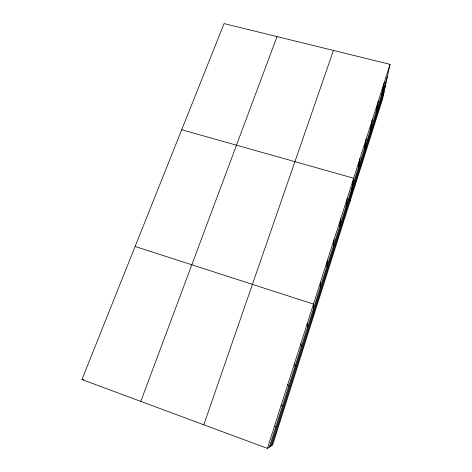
<?xml version="1.0" encoding="UTF-8"?>
<svg xmlns="http://www.w3.org/2000/svg" width="472" height="472" viewBox="0 0 472 472"><rect width="100%" height="100%" fill="white"/><g stroke="black" fill="none" stroke-linecap="round" stroke-linejoin="round"><path stroke-width="0.71" d="M320.217 287.407L320.464 282.191M326.825 266.68L327.332 260.68M333.326 246.29L334.087 239.534M339.722 226.235L340.725 218.748M346.011 206.5L347.25 198.311M349.593 202.812L353.67 178.215L181.702 129.753M358.289 167.979L359.977 158.45M364.284 149.176L366.189 139.01M370.184 130.661L372.296 119.888M375.995 112.442L378.302 101.073M381.712 94.5L384.214 82.553M390.037 64.334L382.55 99.102L272.68 444.842L267.388 448.4L81.963 379.541L224.088 23.6L390.037 64.334L267.388 448.4M271.63 445.55L384.066 92.081M269.311 447.108L387.347 76.83M270.486 446.323L385.689 84.517M203.798 424.782L333.427 50.439M140.798 401.389L277.034 36.598M274.291 426.776L275.919 426.381M81.963 379.541L84.051 379.877M135.098 246.472L313.473 304.08L313.544 316.258M281.082 405.507L282.421 405.973M287.767 384.574L288.829 385.878M294.351 363.971L295.136 366.089M300.823 343.693L301.348 346.596M307.195 323.733L307.473 327.403"/></g></svg>
